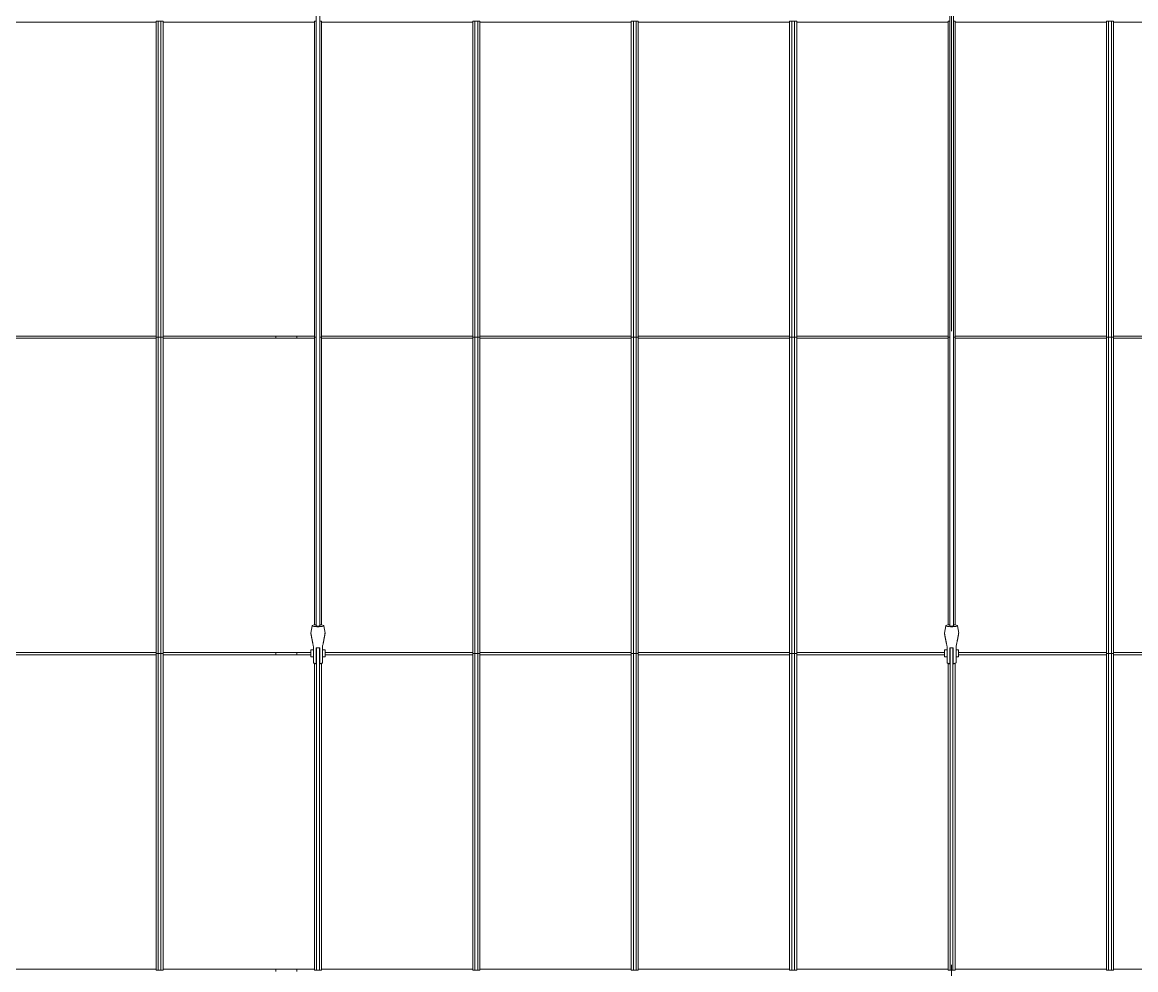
# Model space of a CAD drawing. Header units: millimetres. Extents: x 124696 to 347024, y 412631 to 564609.
# Drawn here: x 251071 to 258980, y 476606 to 483334 of the extents above; entities that cross this region are included whole.
import ezdxf

# ---------------------------------------------------------------- set-up
doc = ezdxf.new("R2010")
doc.units = ezdxf.units.MM
doc.header["$LTSCALE"] = 1500
doc.header["$MEASUREMENT"] = 0
doc.linetypes.add('二层平面图$0$轴网线_12_3_3_3 mm', pattern=[21, 12, -3, 3, -3])
doc.layers.add('0-建筑底图', color=7, linetype='Continuous')
for name, color, linetype, lineweight in [('二层平面图$0$A-LINE', 7, 'Continuous', 9), ('二层平面图$0$A-NORM-MODEL', 6, 'Continuous', 9), ('二层平面图$0$A-WALL-CURT-PANEL-2', 7, 'Continuous', 9), ('二层平面图$0$A-WALL-CURT-STILE-2', 7, 'Continuous', 9), ('二层平面图$0$ANNO-DOTE-1', 10, '二层平面图$0$轴网线_12_3_3_3 mm', 15), ('二层平面图$0$临时结构', 7, 'Continuous', 9)]:
    doc.layers.add(name, color=color, linetype=linetype, lineweight=lineweight)

# ---------------------------------------------------------------- blocks, each defined once
blk = doc.blocks.new('二层平面图$0$拉锁节点_泳池屋面2 - 拉锁节点_泳池屋面2-8589466-104-2F')
at = {"layer": '二层平面图$0$A-LINE'}
for p, q in [((-143.2, 50.6), (-197.3, 40.9)), ((-49, 32), (-2.1, 32)), ((42.8, 10), (-40.6, 10)), ((-25.5, 50), (-25.5, 32)), ((-0.5, 50), (-25.5, 50)), ((-25.5, 12), (-25.5, 10)), ((24.5, 50), (-0.5, 50)), ((24.5, 32), (24.5, 50)), ((24.5, 10), (24.5, 12)), ((42.8, 10), (106.9, 10)), ((-197.3, -40.9), (-143.2, -50.6)), ((-2.1, -32), (-49, -32)), ((-40.6, -10), (42.8, -10)), ((-25.5, -10), (-25.5, -12)), ((-25.5, -32), (-25.5, -50)), ((-25.5, -50), (-0.5, -50)), ((-0.5, -50), (24.5, -50)), ((24.5, -12), (24.5, -10)), ((24.5, -50), (24.5, -32)), ((106.9, -10), (42.8, -10))]:
    blk.add_line(p, q, dxfattribs=at)
at = {"layer": '二层平面图$0$A-LINE', "flags": 128}
for points in [[(-40.3, 12), (-20.6, 12), (-1, 12)], [(67.5, 32), (68.8, 29), (69.9, 26.3), (70.7, 24), (71.4, 22), (71.9, 20.2), (72.3, 18.5), (72.7, 17.1), (73, 15.8), (73.2, 14.6), (73.5, 13.5), (73.6, 12.5), (73.7, 12.2)], [(-1, -12), (-20.6, -12), (-40.3, -12)], [(67.5, -32), (68.8, -29), (69.9, -26.3), (70.7, -24), (71.4, -22), (71.9, -20.2), (72.3, -18.6), (72.7, -17.1), (73, -15.8), (73.2, -14.6), (73.5, -13.5), (73.6, -12.5), (73.7, -12.2)]]:
    blk.add_lwpolyline(points, dxfattribs=at)
at = {"layer": '二层平面图$0$A-LINE'}
for start_param, end_param in [(0.030255, 1.251201), (1.890392, 3.111338)]:
    blk.add_ellipse((-197.1, 0), major_axis=(0, 41), ratio=0.169005, start_param=start_param, end_param=end_param, dxfattribs=at)
for points, knots in [([(-49, 32), (-53, 32.8), (-60.9, 34.4), (-70.8, 36.4), (-78.6, 38), (-84.5, 39.2), (-89.4, 40.2), (-93.3, 41), (-96.2, 41.5), (-99.1, 42.1), (-102.9, 42.9), (-107.8, 43.8), (-112.5, 44.8), (-115.7, 45.4), (-117.6, 45.7), (-118.9, 46), (-120.2, 46.3), (-122.1, 46.6), (-125.4, 47.2), (-130.1, 48.1), (-134.3, 48.9), (-137.1, 49.4), (-138.6, 49.6), (-139.5, 49.8), (-140.4, 49.9), (-141.8, 50.1), (-142.7, 50.2), (-143.1, 50.1), (-143.2, 50.1)], [-1, -1, -1, -1, -0.9444444, -0.8888889, -0.8611111, -0.8333333, -0.8055556, -0.7916667, -0.7777778, -0.7638889, -0.75, -0.7222222, -0.6944444, -0.6805556, -0.6736111, -0.6666667, -0.6597222, -0.6527778, -0.6388889, -0.6111111, -0.5833333, -0.5694444, -0.5555556, -0.5486111, -0.5416667, -0.5277778, -0.5, -0.4926364, -0.4926364, -0.4926364, -0.4926364]), ([(67.5, 32), (67.5, 32), (66.9, 32), (63.8, 32), (57.6, 32), (48.9, 32), (38.1, 32), (25.6, 32), (12, 32), (2.7, 32), (-2.1, 32)], [-0.4514702, -0.4514702, -0.4514702, -0.4514702, -0.4117647, -0.3529412, -0.2941176, -0.2352941, -0.1764706, -0.1176471, -0.0588235, 0, 0, 0, 0]), ([(-143.2, -50.1), (-143.1, -50.1), (-142.8, -50.2), (-141.8, -50.1), (-140.5, -49.9), (-139.6, -49.8), (-138.6, -49.7), (-137.2, -49.4), (-134.4, -48.9), (-130.1, -48.1), (-125.4, -47.2), (-122.1, -46.6), (-120.3, -46.3), (-118.9, -46), (-117.6, -45.7), (-115.8, -45.4), (-112.5, -44.8), (-107.8, -43.8), (-103, -42.9), (-99.1, -42.1), (-96.2, -41.5), (-93.3, -41), (-89.4, -40.2), (-84.6, -39.2), (-78.7, -38), (-70.8, -36.4), (-61, -34.4), (-53, -32.8), (-49, -32)], [-0.5069803, -0.5069803, -0.5069803, -0.5069803, -0.5, -0.4722222, -0.4583333, -0.4513889, -0.4444444, -0.4305556, -0.4166667, -0.3888889, -0.3611111, -0.3472222, -0.3402778, -0.3333333, -0.3263889, -0.3194444, -0.3055556, -0.2777778, -0.25, -0.2361111, -0.2222222, -0.2083333, -0.1944444, -0.1666667, -0.1388889, -0.1111111, -0.0555556, 0, 0, 0, 0]), ([(-2.1, -32), (1.5, -32), (6.8, -32), (13.7, -32), (20.5, -32), (28.8, -32), (39, -32), (48.9, -32), (60.5, -32), (66.6, -32), (67.5, -32), (67.5, -32)], [-1, -1, -1, -1, -0.9558824, -0.9338235, -0.9117647, -0.8676471, -0.8235294, -0.7647059, -0.7058824, -0.5882353, -0.5488241, -0.5488241, -0.5488241, -0.5488241]), ([(73.7, -12), (73.6, -12), (73.3, -12), (72.1, -12), (70.1, -12), (66.7, -12), (60.8, -12), (51.4, -12), (40.1, -12), (27.3, -12), (13.4, -12), (3.9, -12), (-1, -12)], [-0.4444444, -0.4444444, -0.4444444, -0.4444444, -0.4166667, -0.3888889, -0.3611111, -0.3333333, -0.2777778, -0.2222222, -0.1666667, -0.1111111, -0.0555556, 0, 0, 0, 0])]:
    blk.add_open_spline(points, degree=3, knots=knots, dxfattribs=at)
for points in [[(-40.1, 0), (-40.1, 2), (-40.1, 6), (-40.2, 10), (-40.3, 12)], [(-1, 12), (3.9, 12), (13.4, 12), (27.3, 12), (40.1, 12), (51.4, 12), (60.8, 12), (67.9, 12), (72.4, 12), (73.6, 12), (73.7, 12)], [(-40.3, -12), (-40.2, -10), (-40.1, -6), (-40.1, -2), (-40.1, 0)]]:
    blk.add_open_spline(points, degree=3, dxfattribs=at)
at = {"layer": '二层平面图$0$A-NORM-MODEL'}
for start_param, end_param in [(4.712389, 6.31344), (3.111338, 4.712389)]:
    blk.add_ellipse((-197.1, 0), major_axis=(0, 41), ratio=0.169005, start_param=start_param, end_param=end_param, dxfattribs=at)
for points, knots in [([(-143.2, 50.1), (-143.4, 50.1), (-143.6, 50.1), (-143.4, 49.9), (-143.2, 49.8), (-143, 49.7), (-142.9, 49.7)], [-0.49263643, -0.49263643, -0.49263643, -0.49263643, -0.47222222, -0.45833333, -0.45138889, -0.44444444, -0.44444444, -0.44444444, -0.44444444]), ([(-142.8, -49.7), (-143, -49.7), (-143.1, -49.8), (-143.4, -49.9), (-143.6, -50.1), (-143.4, -50.1), (-143.2, -50.1)], [-0.55555556, -0.55555556, -0.55555556, -0.55555556, -0.54861111, -0.54166667, -0.52777778, -0.50698035, -0.50698035, -0.50698035, -0.50698035])]:
    blk.add_open_spline(points, degree=3, knots=knots, dxfattribs=at)
for points in [[(67.3, 32), (67.4, 32), (67.5, 32), (67.5, 32)], [(67.5, -32), (67.5, -32), (67.4, -32), (67.3, -32)]]:
    blk.add_open_spline(points, degree=3, dxfattribs=at)
blk = doc.blocks.new('二层平面图$0$2PTs-line 拉杆 - 拉杆_25-V398-104-2F')
at = {"layer": '二层平面图$0$临时结构'}
for p, q in [((112487.5, 32096.5), (112487.5, 22697.1)), ((112487.5, 22697.1), (112487.5, 32096.5)), ((112512.5, 22697.1), (112512.5, 32096.5)), ((112512.5, 32096.5), (112512.5, 22697.1))]:
    blk.add_line(p, q, dxfattribs=at)
blk.add_ellipse((112500, 22697.1), major_axis=(12.5, 0), ratio=0.168962, start_param=3.141593, end_param=6.283185, dxfattribs=at)
blk = doc.blocks.new('二层平面图$0$拉锁节点_泳池屋面2 - 拉锁节点_泳池屋面2-V399-104-2F')
at = {"layer": '二层平面图$0$A-LINE'}
for p, q in [((-143.2, 50.6), (-197.3, 40.9)), ((-49, 32), (-2.1, 32)), ((42.8, 10), (-40.6, 10)), ((-25.5, 50), (-25.5, 32)), ((-0.5, 50), (-25.5, 50)), ((-25.5, 12), (-25.5, 10)), ((24.5, 50), (-0.5, 50)), ((24.5, 32), (24.5, 50)), ((24.5, 10), (24.5, 12)), ((42.8, 10), (106.9, 10)), ((-197.3, -40.9), (-143.2, -50.6)), ((-2.1, -32), (-49, -32)), ((-40.6, -10), (42.8, -10)), ((-25.5, -10), (-25.5, -12)), ((-25.5, -32), (-25.5, -50)), ((-25.5, -50), (-0.5, -50)), ((-0.5, -50), (24.5, -50)), ((24.5, -12), (24.5, -10)), ((24.5, -50), (24.5, -32)), ((106.9, -10), (42.8, -10))]:
    blk.add_line(p, q, dxfattribs=at)
at = {"layer": '二层平面图$0$A-LINE', "flags": 128}
for points in [[(-40.3, 12), (-20.6, 12), (-1, 12)], [(67.5, 32), (68.8, 29), (69.9, 26.3), (70.7, 24), (71.4, 22), (71.9, 20.2), (72.3, 18.5), (72.7, 17.1), (73, 15.8), (73.2, 14.6), (73.5, 13.5), (73.6, 12.5), (73.7, 12.2)], [(-1, -12), (-20.6, -12), (-40.3, -12)], [(67.5, -32), (68.8, -29), (69.9, -26.3), (70.7, -24), (71.4, -22), (71.9, -20.2), (72.3, -18.6), (72.7, -17.1), (73, -15.8), (73.2, -14.6), (73.5, -13.5), (73.6, -12.5), (73.7, -12.2)]]:
    blk.add_lwpolyline(points, dxfattribs=at)
at = {"layer": '二层平面图$0$A-LINE'}
for start_param, end_param in [(0.030255, 1.251201), (1.921462, 3.111338)]:
    blk.add_ellipse((-197.1, 0), major_axis=(0, 41), ratio=0.169005, start_param=start_param, end_param=end_param, dxfattribs=at)
for points, knots in [([(-49, 32), (-53, 32.8), (-60.9, 34.4), (-70.8, 36.4), (-78.6, 38), (-84.5, 39.2), (-89.4, 40.2), (-93.3, 41), (-96.2, 41.5), (-99.1, 42.1), (-102.9, 42.9), (-107.8, 43.8), (-112.5, 44.8), (-115.7, 45.4), (-117.6, 45.7), (-118.9, 46), (-120.2, 46.3), (-122.1, 46.6), (-125.4, 47.2), (-130.1, 48.1), (-134.3, 48.9), (-137.1, 49.4), (-138.6, 49.6), (-139.5, 49.8), (-140.4, 49.9), (-141.8, 50.1), (-142.7, 50.2), (-143.1, 50.1), (-143.2, 50.1)], [-1, -1, -1, -1, -0.9444444, -0.8888889, -0.8611111, -0.8333333, -0.8055556, -0.7916667, -0.7777778, -0.7638889, -0.75, -0.7222222, -0.6944444, -0.6805556, -0.6736111, -0.6666667, -0.6597222, -0.6527778, -0.6388889, -0.6111111, -0.5833333, -0.5694444, -0.5555556, -0.5486111, -0.5416667, -0.5277778, -0.5, -0.4926364, -0.4926364, -0.4926364, -0.4926364]), ([(67.5, 32), (67.5, 32), (66.9, 32), (63.8, 32), (57.6, 32), (48.9, 32), (38.1, 32), (25.6, 32), (12, 32), (2.7, 32), (-2.1, 32)], [-0.4514702, -0.4514702, -0.4514702, -0.4514702, -0.4117647, -0.3529412, -0.2941176, -0.2352941, -0.1764706, -0.1176471, -0.0588235, 0, 0, 0, 0]), ([(-143.2, -50.1), (-143.1, -50.1), (-142.8, -50.2), (-141.8, -50.1), (-140.5, -49.9), (-139.6, -49.8), (-138.6, -49.7), (-137.2, -49.4), (-134.4, -48.9), (-130.1, -48.1), (-125.4, -47.2), (-122.1, -46.6), (-120.3, -46.3), (-118.9, -46), (-117.6, -45.7), (-115.8, -45.4), (-112.5, -44.8), (-107.8, -43.8), (-103, -42.9), (-99.1, -42.1), (-96.2, -41.5), (-93.3, -41), (-89.4, -40.2), (-84.6, -39.2), (-78.7, -38), (-70.8, -36.4), (-61, -34.4), (-53, -32.8), (-49, -32)], [-0.5069803, -0.5069803, -0.5069803, -0.5069803, -0.5, -0.4722222, -0.4583333, -0.4513889, -0.4444444, -0.4305556, -0.4166667, -0.3888889, -0.3611111, -0.3472222, -0.3402778, -0.3333333, -0.3263889, -0.3194444, -0.3055556, -0.2777778, -0.25, -0.2361111, -0.2222222, -0.2083333, -0.1944444, -0.1666667, -0.1388889, -0.1111111, -0.0555556, 0, 0, 0, 0]), ([(-2.1, -32), (1.5, -32), (6.8, -32), (13.7, -32), (20.5, -32), (28.8, -32), (39, -32), (48.9, -32), (60.5, -32), (66.6, -32), (67.5, -32), (67.5, -32)], [-1, -1, -1, -1, -0.9558824, -0.9338235, -0.9117647, -0.8676471, -0.8235294, -0.7647059, -0.7058824, -0.5882353, -0.5488241, -0.5488241, -0.5488241, -0.5488241]), ([(73.7, -12), (73.6, -12), (73.3, -12), (72.1, -12), (70.1, -12), (66.7, -12), (60.8, -12), (51.4, -12), (40.1, -12), (27.3, -12), (13.4, -12), (3.9, -12), (-1, -12)], [-0.4444444, -0.4444444, -0.4444444, -0.4444444, -0.4166667, -0.3888889, -0.3611111, -0.3333333, -0.2777778, -0.2222222, -0.1666667, -0.1111111, -0.0555556, 0, 0, 0, 0])]:
    blk.add_open_spline(points, degree=3, knots=knots, dxfattribs=at)
for points in [[(-40.1, 0), (-40.1, 2), (-40.1, 6), (-40.2, 10), (-40.3, 12)], [(-1, 12), (3.9, 12), (13.4, 12), (27.3, 12), (40.1, 12), (51.4, 12), (60.8, 12), (67.9, 12), (72.4, 12), (73.6, 12), (73.7, 12)], [(-40.3, -12), (-40.2, -10), (-40.1, -6), (-40.1, -2), (-40.1, 0)]]:
    blk.add_open_spline(points, degree=3, dxfattribs=at)
at = {"layer": '二层平面图$0$A-NORM-MODEL'}
for start_param, end_param in [(4.712389, 6.31344), (3.111338, 4.712389)]:
    blk.add_ellipse((-197.1, 0), major_axis=(0, 41), ratio=0.169005, start_param=start_param, end_param=end_param, dxfattribs=at)
for points, knots in [([(-143.2, 50.1), (-143.4, 50.1), (-143.6, 50.1), (-143.4, 49.9), (-143.2, 49.8), (-143, 49.7), (-142.9, 49.7)], [-0.49263643, -0.49263643, -0.49263643, -0.49263643, -0.47222222, -0.45833333, -0.45138889, -0.44444444, -0.44444444, -0.44444444, -0.44444444]), ([(-142.8, -49.7), (-143, -49.7), (-143.1, -49.8), (-143.4, -49.9), (-143.6, -50.1), (-143.4, -50.1), (-143.2, -50.1)], [-0.55555556, -0.55555556, -0.55555556, -0.55555556, -0.54861111, -0.54166667, -0.52777778, -0.50698035, -0.50698035, -0.50698035, -0.50698035])]:
    blk.add_open_spline(points, degree=3, knots=knots, dxfattribs=at)
for points in [[(67.3, 32), (67.4, 32), (67.5, 32), (67.5, 32)], [(67.5, -32), (67.5, -32), (67.4, -32), (67.3, -32)]]:
    blk.add_open_spline(points, degree=3, dxfattribs=at)
blk = doc.blocks.new('二层平面图$0$系统嵌板 - 玻璃-V408-104-2F')
at = {"layer": '二层平面图$0$A-WALL-CURT-PANEL-2'}
for p, q in [((106850, 22491.5), (105775, 22491.5)), ((105775, 22491.5), (105775, 21374.6)), ((105775, 21374.6), (105775, 20257.7)), ((105775, 20257.7), (106850, 20257.7))]:
    blk.add_line(p, q, dxfattribs=at)
blk = doc.blocks.new('二层平面图$0$系统嵌板 - 玻璃-V409-104-2F')
at = {"layer": '二层平面图$0$A-WALL-CURT-PANEL-2'}
for p, q in [((106850, 24738.5), (105775, 24738.5)), ((105775, 24738.5), (105775, 23622.6)), ((105775, 23622.6), (105775, 22506.8)), ((105775, 22506.8), (106850, 22506.8))]:
    blk.add_line(p, q, dxfattribs=at)
blk = doc.blocks.new('二层平面图$0$系统嵌板 - 玻璃-V410-104-2F')
at = {"layer": '二层平面图$0$A-WALL-CURT-PANEL-2'}
for p, q in [((106850, 26982.3), (105775, 26982.3)), ((105775, 26982.3), (105775, 25868)), ((105775, 25868), (105775, 24753.7)), ((105775, 24753.7), (106850, 24753.7))]:
    blk.add_line(p, q, dxfattribs=at)
blk = doc.blocks.new('二层平面图$0$系统嵌板 - 玻璃-V488-104-2F')
at = {"layer": '二层平面图$0$A-WALL-CURT-PANEL-2'}
for p, q in [((133850, 22491.5), (132775, 22491.5)), ((132775, 22491.5), (132775, 21374.6)), ((133850, 21374.6), (133850, 22491.5)), ((132775, 21374.6), (132775, 20257.7)), ((133850, 20257.7), (133850, 21374.6)), ((132775, 20257.7), (133850, 20257.7))]:
    blk.add_line(p, q, dxfattribs=at)
blk = doc.blocks.new('二层平面图$0$系统嵌板 - 玻璃-V489-104-2F')
at = {"layer": '二层平面图$0$A-WALL-CURT-PANEL-2'}
for p, q in [((133850, 24738.5), (132775, 24738.5)), ((132775, 24738.5), (132775, 23622.7)), ((133850, 23622.7), (133850, 24738.5)), ((132775, 23622.7), (132775, 22506.8)), ((133850, 22506.8), (133850, 23622.7)), ((132775, 22506.8), (133850, 22506.8))]:
    blk.add_line(p, q, dxfattribs=at)
blk = doc.blocks.new('二层平面图$0$系统嵌板 - 玻璃-V490-104-2F')
at = {"layer": '二层平面图$0$A-WALL-CURT-PANEL-2'}
for p, q in [((133850, 26982.4), (132775, 26982.4)), ((132775, 26982.4), (132775, 25868.1)), ((133850, 25868.1), (133850, 26982.4)), ((132775, 25868.1), (132775, 24753.8)), ((133850, 24753.8), (133850, 25868.1)), ((132775, 24753.8), (133850, 24753.8))]:
    blk.add_line(p, q, dxfattribs=at)
blk = doc.blocks.new('二层平面图$0$系统嵌板 - 玻璃-V495-104-2F')
at = {"layer": '二层平面图$0$A-WALL-CURT-PANEL-2'}
for p, q in [((131600, 22491.5), (130550, 22491.5)), ((131600, 21374.6), (131600, 22491.5)), ((130525, 22431), (130525, 21374.6)), ((130525, 21374.6), (130525, 20257.7)), ((131600, 20257.7), (131600, 21374.6)), ((130525, 20257.7), (131600, 20257.7))]:
    blk.add_line(p, q, dxfattribs=at)
blk = doc.blocks.new('二层平面图$0$系统嵌板 - 玻璃-V496-104-2F')
at = {"layer": '二层平面图$0$A-WALL-CURT-PANEL-2'}
for p, q in [((131600, 24738.5), (130525, 24738.5)), ((130525, 24738.5), (130525, 23622.7)), ((131600, 23622.7), (131600, 24738.5)), ((130525, 23622.7), (130525, 22702.4)), ((131600, 22506.8), (131600, 23622.7)), ((130550, 22506.8), (131600, 22506.8))]:
    blk.add_line(p, q, dxfattribs=at)
blk = doc.blocks.new('二层平面图$0$系统嵌板 - 玻璃-V499-104-2F')
at = {"layer": '二层平面图$0$A-WALL-CURT-PANEL-2'}
for p, q in [((130450, 22491.5), (129400, 22491.5)), ((129400, 22491.5), (129400, 21374.6)), ((130475, 21374.6), (130475, 22431)), ((129400, 21374.6), (129400, 20257.7)), ((130475, 20257.7), (130475, 21374.6)), ((129400, 20257.7), (130475, 20257.7))]:
    blk.add_line(p, q, dxfattribs=at)
blk = doc.blocks.new('二层平面图$0$系统嵌板 - 玻璃-V500-104-2F')
at = {"layer": '二层平面图$0$A-WALL-CURT-PANEL-2'}
for p, q in [((130475, 24738.5), (129400, 24738.5)), ((129400, 24738.5), (129400, 23622.7)), ((130475, 23622.7), (130475, 24738.5)), ((129400, 23622.7), (129400, 22506.8)), ((130475, 22702.4), (130475, 23622.7)), ((129400, 22506.8), (130450, 22506.8))]:
    blk.add_line(p, q, dxfattribs=at)
blk = doc.blocks.new('二层平面图$0$矩形竖梃 - 泳池固定屋面龙骨_边-V536-104-2F')
at = {"layer": '二层平面图$0$A-WALL-CURT-STILE-2'}
for p, q in [((106850, 21374.6), (106850, 20250.1)), ((106865, 21375.1), (106865, 20250.4)), ((106885, 21375.1), (106885, 20250.4)), ((106900, 21374.6), (106900, 20250.1)), ((106850, 20250.1), (106865, 20250.4)), ((106865, 20250.4), (106885, 20250.4)), ((106885, 20250.4), (106900, 20250.1))]:
    blk.add_line(p, q, dxfattribs=at)
blk = doc.blocks.new('二层平面图$0$矩形竖梃 - 泳池固定屋面龙骨_边-V537-104-2F')
at = {"layer": '二层平面图$0$A-WALL-CURT-STILE-2'}
for p, q in [((106865, 22499.8), (106850, 22499.2)), ((106850, 22499.2), (106850, 21374.6)), ((106885, 22499.8), (106865, 22499.8)), ((106865, 22499.8), (106865, 21375.1)), ((106900, 22499.2), (106885, 22499.8)), ((106885, 22499.8), (106885, 21375.1)), ((106900, 22499.2), (106900, 21374.6))]:
    blk.add_line(p, q, dxfattribs=at)
blk = doc.blocks.new('二层平面图$0$矩形竖梃 - 泳池固定屋面龙骨_边-V538-104-2F')
at = {"layer": '二层平面图$0$A-WALL-CURT-STILE-2'}
for p, q in [((106850, 23622.7), (106850, 22499.2)), ((106865, 23623.5), (106865, 22499.8)), ((106885, 23623.5), (106885, 22499.8)), ((106900, 23622.7), (106900, 22499.2)), ((106850, 22499.2), (106865, 22499.8)), ((106865, 22499.8), (106885, 22499.8)), ((106885, 22499.8), (106900, 22499.2))]:
    blk.add_line(p, q, dxfattribs=at)
blk = doc.blocks.new('二层平面图$0$矩形竖梃 - 泳池固定屋面龙骨_边-V539-104-2F')
at = {"layer": '二层平面图$0$A-WALL-CURT-STILE-2'}
for p, q in [((106865, 24747.1), (106850, 24746.1)), ((106850, 24746.1), (106850, 23622.7)), ((106885, 24747.1), (106865, 24747.1)), ((106865, 24747.1), (106865, 23623.5)), ((106900, 24746.1), (106885, 24747.1)), ((106885, 24747.1), (106885, 23623.5)), ((106900, 24746.1), (106900, 23622.7))]:
    blk.add_line(p, q, dxfattribs=at)
blk = doc.blocks.new('二层平面图$0$矩形竖梃 - 泳池固定屋面龙骨_边-V540-104-2F')
at = {"layer": '二层平面图$0$A-WALL-CURT-STILE-2'}
for p, q in [((106850, 25868.1), (106850, 24746.1)), ((106865, 25869.2), (106865, 24747.1)), ((106885, 25869.2), (106885, 24747.1)), ((106900, 25868.1), (106900, 24746.1)), ((106850, 24746.1), (106865, 24747.1)), ((106865, 24747.1), (106885, 24747.1)), ((106885, 24747.1), (106900, 24746.1))]:
    blk.add_line(p, q, dxfattribs=at)
blk = doc.blocks.new('二层平面图$0$矩形竖梃 - 泳池固定屋面龙骨_边-V541-104-2F')
at = {"layer": '二层平面图$0$A-WALL-CURT-STILE-2'}
for p, q in [((106865, 26991.3), (106850, 26990)), ((106850, 26990), (106850, 25868.1)), ((106885, 26991.3), (106865, 26991.3)), ((106865, 26991.3), (106865, 25869.2)), ((106900, 26990), (106885, 26991.3)), ((106885, 26991.3), (106885, 25869.2)), ((106900, 26990), (106900, 25868.1))]:
    blk.add_line(p, q, dxfattribs=at)
blk = doc.blocks.new('二层平面图$0$矩形竖梃 - 泳池固定屋面龙骨_中-13232940-104-2F')
at = {"layer": '二层平面图$0$A-WALL-CURT-STILE-2'}
for p, q in [((133850, 21374.6), (133850, 20250.1)), ((133865, 21375.1), (133865, 20250.4)), ((133885, 21375.1), (133885, 20250.4)), ((133900, 21374.6), (133900, 20250.1)), ((133850, 20250.1), (133865, 20250.4)), ((133865, 20250.4), (133885, 20250.4)), ((133885, 20250.4), (133900, 20250.1))]:
    blk.add_line(p, q, dxfattribs=at)
blk = doc.blocks.new('二层平面图$0$矩形竖梃 - 泳池固定屋面龙骨_中-V575-104-2F')
at = {"layer": '二层平面图$0$A-WALL-CURT-STILE-2'}
for p, q in [((133865, 22499.8), (133850, 22499.2)), ((133850, 22499.2), (133850, 21374.6)), ((133885, 22499.8), (133865, 22499.8)), ((133865, 22499.8), (133865, 21375.1)), ((133900, 22499.2), (133885, 22499.8)), ((133885, 22499.8), (133885, 21375.1)), ((133900, 22499.2), (133900, 21374.6))]:
    blk.add_line(p, q, dxfattribs=at)
blk = doc.blocks.new('二层平面图$0$矩形竖梃 - 泳池固定屋面龙骨_中-V576-104-2F')
at = {"layer": '二层平面图$0$A-WALL-CURT-STILE-2'}
for p, q in [((133850, 23622.7), (133850, 22499.2)), ((133865, 23623.5), (133865, 22499.8)), ((133885, 23623.5), (133885, 22499.8)), ((133900, 23622.7), (133900, 22499.2)), ((133850, 22499.2), (133865, 22499.8)), ((133865, 22499.8), (133885, 22499.8)), ((133885, 22499.8), (133900, 22499.2))]:
    blk.add_line(p, q, dxfattribs=at)
blk = doc.blocks.new('二层平面图$0$矩形竖梃 - 泳池固定屋面龙骨_中-V577-104-2F')
at = {"layer": '二层平面图$0$A-WALL-CURT-STILE-2'}
for p, q in [((133865, 24747.1), (133850, 24746.1)), ((133850, 24746.1), (133850, 23622.7)), ((133885, 24747.1), (133865, 24747.1)), ((133865, 24747.1), (133865, 23623.5)), ((133900, 24746.1), (133885, 24747.1)), ((133885, 24747.1), (133885, 23623.5)), ((133900, 24746.1), (133900, 23622.7))]:
    blk.add_line(p, q, dxfattribs=at)
blk = doc.blocks.new('二层平面图$0$矩形竖梃 - 泳池固定屋面龙骨_中-V578-104-2F')
at = {"layer": '二层平面图$0$A-WALL-CURT-STILE-2'}
for p, q in [((133850, 25868.1), (133850, 24746.1)), ((133865, 25869.2), (133865, 24747.1)), ((133885, 25869.2), (133885, 24747.1)), ((133900, 25868.1), (133900, 24746.1)), ((133850, 24746.1), (133865, 24747.1)), ((133865, 24747.1), (133885, 24747.1)), ((133885, 24747.1), (133900, 24746.1))]:
    blk.add_line(p, q, dxfattribs=at)
blk = doc.blocks.new('二层平面图$0$矩形竖梃 - 泳池固定屋面龙骨_中-V579-104-2F')
at = {"layer": '二层平面图$0$A-WALL-CURT-STILE-2'}
for p, q in [((133865, 26991.3), (133850, 26990)), ((133850, 26990), (133850, 25868.1)), ((133885, 26991.3), (133865, 26991.3)), ((133865, 26991.3), (133865, 25869.2)), ((133900, 26990), (133885, 26991.3)), ((133885, 26991.3), (133885, 25869.2)), ((133900, 26990), (133900, 25868.1))]:
    blk.add_line(p, q, dxfattribs=at)
blk = doc.blocks.new('二层平面图$0$矩形竖梃 - 泳池固定屋面龙骨_中-V590-104-2F')
at = {"layer": '二层平面图$0$A-WALL-CURT-STILE-2'}
for p, q in [((130475, 22431), (130475, 21374.6)), ((130490, 22393.1), (130490, 21375.1)), ((130510, 22393.1), (130510, 21375.1)), ((130525, 22431), (130525, 21374.6))]:
    blk.add_line(p, q, dxfattribs=at)
blk = doc.blocks.new('二层平面图$0$矩形竖梃 - 泳池固定屋面龙骨_中-V591-104-2F')
at = {"layer": '二层平面图$0$A-WALL-CURT-STILE-2'}
for p, q in [((130475, 23622.7), (130475, 22702.4)), ((130525, 23622.7), (130525, 22702.4))]:
    blk.add_line(p, q, dxfattribs=at)
blk = doc.blocks.new('二层平面图$0$矩形竖梃 - 泳池固定屋面龙骨_中-V592-104-2F')
at = {"layer": '二层平面图$0$A-WALL-CURT-STILE-2'}
for p, q in [((130488.2, 24747), (130475, 24746.1)), ((130475, 24746.1), (130475, 23622.7)), ((130525, 24746.1), (130511.8, 24747)), ((130525, 24746.1), (130525, 23622.7))]:
    blk.add_line(p, q, dxfattribs=at)
blk = doc.blocks.new('二层平面图$0$矩形竖梃 - 泳池固定屋面龙骨_中-V593-104-2F')
at = {"layer": '二层平面图$0$A-WALL-CURT-STILE-2'}
for p, q in [((130475, 25868.1), (130475, 24746.1)), ((130525, 25868.1), (130525, 24746.1)), ((130475, 24746.1), (130488.2, 24747)), ((130511.8, 24747), (130525, 24746.1))]:
    blk.add_line(p, q, dxfattribs=at)
blk = doc.blocks.new('二层平面图$0$矩形竖梃 - 泳池固定屋面龙骨_中-V594-104-2F')
at = {"layer": '二层平面图$0$A-WALL-CURT-STILE-2'}
for p, q in [((130487.9, 26991.1), (130475, 26990)), ((130475, 26990), (130475, 25868.1)), ((130525, 26990), (130512.1, 26991.1)), ((130525, 26990), (130525, 25868.1))]:
    blk.add_line(p, q, dxfattribs=at)
blk = doc.blocks.new('二层平面图$0$矩形竖梃 - 泳池固定屋面龙骨_中-V623-104-2F')
at = {"layer": '二层平面图$0$A-WALL-CURT-STILE-2'}
for p, q in [((107986.3, 26991), (107975, 26990)), ((107975, 26990), (107975, 25868.1)), ((108025, 26990), (108012.1, 26991.1)), ((108025, 26990), (108025, 25868.1))]:
    blk.add_line(p, q, dxfattribs=at)
blk = doc.blocks.new('二层平面图$0$矩形竖梃 - 幕墙龙骨_30_150-8792819-104-2F')
at = {"layer": '二层平面图$0$A-WALL-CURT-STILE-2'}
for p, q in [((107700, 24738.6), (107700, 24753.8)), ((107850, 24753.8), (107850, 24738.6)), ((107700, 22491.6), (107700, 22506.8)), ((107850, 22506.8), (107850, 22491.6)), ((107700, 20242.5), (107700, 20257.7)), ((107850, 20257.7), (107850, 20242.5))]:
    blk.add_line(p, q, dxfattribs=at)
blk = doc.blocks.new('二层平面图')
at = {"layer": '二层平面图$0$ANNO-DOTE-1', "color": 8}
blk.add_line((112500, -6710.3), (112500, 86692), dxfattribs=at)
at = {"layer": '二层平面图$0$A-NORM-MODEL', "color": 8, "rotation": 269.9999999999999}
for name, p in [('二层平面图$0$拉锁节点_泳池屋面2 - 拉锁节点_泳池屋面2-V399-104-2F', (108000, 22500)), ('二层平面图$0$拉锁节点_泳池屋面2 - 拉锁节点_泳池屋面2-8589466-104-2F', (112500, 22500))]:
    blk.add_blockref(name, p, dxfattribs=at)
at = {"layer": '二层平面图$0$A-WALL-CURT-PANEL-2', "color": 8}
for name, p in [('二层平面图$0$系统嵌板 - 玻璃-V410-104-2F', (0, 0)), ('二层平面图$0$系统嵌板 - 玻璃-V490-104-2F', (-25875, 0)), ('二层平面图$0$系统嵌板 - 玻璃-V490-104-2F', (-24750, 0)), ('二层平面图$0$系统嵌板 - 玻璃-V490-104-2F', (-23625, 0)), ('二层平面图$0$系统嵌板 - 玻璃-V490-104-2F', (-22500, 0)), ('二层平面图$0$系统嵌板 - 玻璃-V490-104-2F', (-21375, 0)), ('二层平面图$0$系统嵌板 - 玻璃-V490-104-2F', (-20250, 0)), ('二层平面图$0$系统嵌板 - 玻璃-V490-104-2F', (-19125, 0)), ('二层平面图$0$系统嵌板 - 玻璃-V409-104-2F', (0, 0)), ('二层平面图$0$系统嵌板 - 玻璃-V500-104-2F', (-22500, 0)), ('二层平面图$0$系统嵌板 - 玻璃-V496-104-2F', (-22500, 0)), ('二层平面图$0$系统嵌板 - 玻璃-V489-104-2F', (-23625, 0)), ('二层平面图$0$系统嵌板 - 玻璃-V489-104-2F', (-22500, 0)), ('二层平面图$0$系统嵌板 - 玻璃-V500-104-2F', (-18000, 0)), ('二层平面图$0$系统嵌板 - 玻璃-V496-104-2F', (-18000, 0)), ('二层平面图$0$系统嵌板 - 玻璃-V489-104-2F', (-19125, 0)), ('二层平面图$0$系统嵌板 - 玻璃-V408-104-2F', (0, 0)), ('二层平面图$0$系统嵌板 - 玻璃-V499-104-2F', (-22500, 0)), ('二层平面图$0$系统嵌板 - 玻璃-V495-104-2F', (-22500, 0)), ('二层平面图$0$系统嵌板 - 玻璃-V488-104-2F', (-23625, 0)), ('二层平面图$0$系统嵌板 - 玻璃-V488-104-2F', (-22500, 0)), ('二层平面图$0$系统嵌板 - 玻璃-V499-104-2F', (-18000, 0)), ('二层平面图$0$系统嵌板 - 玻璃-V495-104-2F', (-18000, 0)), ('二层平面图$0$系统嵌板 - 玻璃-V488-104-2F', (-19125, 0))]:
    blk.add_blockref(name, p, dxfattribs=at)
at = {"layer": '二层平面图$0$A-WALL-CURT-STILE-2', "color": 8}
for name, p in [('二层平面图$0$矩形竖梃 - 幕墙龙骨_30_150-8792819-104-2F', (0, 0)), ('二层平面图$0$矩形竖梃 - 泳池固定屋面龙骨_边-V541-104-2F', (0, 0)), ('二层平面图$0$矩形竖梃 - 泳池固定屋面龙骨_中-V623-104-2F', (0, 0)), ('二层平面图$0$矩形竖梃 - 泳池固定屋面龙骨_中-V579-104-2F', (-24750, 0)), ('二层平面图$0$矩形竖梃 - 泳池固定屋面龙骨_中-V579-104-2F', (-23625, 0)), ('二层平面图$0$矩形竖梃 - 泳池固定屋面龙骨_中-V579-104-2F', (-22500, 0)), ('二层平面图$0$矩形竖梃 - 泳池固定屋面龙骨_中-V594-104-2F', (-18000, 0)), ('二层平面图$0$矩形竖梃 - 泳池固定屋面龙骨_中-V579-104-2F', (-20250, 0)), ('二层平面图$0$矩形竖梃 - 泳池固定屋面龙骨_边-V540-104-2F', (0, 0)), ('二层平面图$0$矩形竖梃 - 泳池固定屋面龙骨_中-V593-104-2F', (-22500, 0)), ('二层平面图$0$矩形竖梃 - 泳池固定屋面龙骨_中-V578-104-2F', (-24750, 0)), ('二层平面图$0$矩形竖梃 - 泳池固定屋面龙骨_中-V578-104-2F', (-23625, 0)), ('二层平面图$0$矩形竖梃 - 泳池固定屋面龙骨_中-V578-104-2F', (-22500, 0)), ('二层平面图$0$矩形竖梃 - 泳池固定屋面龙骨_中-V593-104-2F', (-18000, 0)), ('二层平面图$0$矩形竖梃 - 泳池固定屋面龙骨_中-V578-104-2F', (-20250, 0)), ('二层平面图$0$矩形竖梃 - 泳池固定屋面龙骨_边-V539-104-2F', (0, 0)), ('二层平面图$0$矩形竖梃 - 泳池固定屋面龙骨_中-V592-104-2F', (-22500, 0)), ('二层平面图$0$矩形竖梃 - 泳池固定屋面龙骨_中-V577-104-2F', (-24750, 0)), ('二层平面图$0$矩形竖梃 - 泳池固定屋面龙骨_中-V577-104-2F', (-23625, 0)), ('二层平面图$0$矩形竖梃 - 泳池固定屋面龙骨_中-V577-104-2F', (-22500, 0)), ('二层平面图$0$矩形竖梃 - 泳池固定屋面龙骨_中-V592-104-2F', (-18000, 0)), ('二层平面图$0$矩形竖梃 - 泳池固定屋面龙骨_中-V577-104-2F', (-20250, 0)), ('二层平面图$0$矩形竖梃 - 泳池固定屋面龙骨_边-V538-104-2F', (0, 0)), ('二层平面图$0$矩形竖梃 - 泳池固定屋面龙骨_中-V591-104-2F', (-22500, 0)), ('二层平面图$0$矩形竖梃 - 泳池固定屋面龙骨_中-V576-104-2F', (-24750, 0)), ('二层平面图$0$矩形竖梃 - 泳池固定屋面龙骨_中-V576-104-2F', (-23625, 0)), ('二层平面图$0$矩形竖梃 - 泳池固定屋面龙骨_中-V576-104-2F', (-22500, 0)), ('二层平面图$0$矩形竖梃 - 泳池固定屋面龙骨_中-V591-104-2F', (-18000, 0)), ('二层平面图$0$矩形竖梃 - 泳池固定屋面龙骨_中-V576-104-2F', (-20250, 0)), ('二层平面图$0$矩形竖梃 - 泳池固定屋面龙骨_边-V537-104-2F', (0, 0)), ('二层平面图$0$矩形竖梃 - 泳池固定屋面龙骨_中-V575-104-2F', (-24750, 0)), ('二层平面图$0$矩形竖梃 - 泳池固定屋面龙骨_中-V575-104-2F', (-23625, 0)), ('二层平面图$0$矩形竖梃 - 泳池固定屋面龙骨_中-V575-104-2F', (-22500, 0)), ('二层平面图$0$矩形竖梃 - 泳池固定屋面龙骨_中-V575-104-2F', (-20250, 0)), ('二层平面图$0$矩形竖梃 - 泳池固定屋面龙骨_中-V590-104-2F', (-22500, 0)), ('二层平面图$0$矩形竖梃 - 泳池固定屋面龙骨_中-V590-104-2F', (-18000, 0)), ('二层平面图$0$矩形竖梃 - 泳池固定屋面龙骨_边-V536-104-2F', (0, 0)), ('二层平面图$0$矩形竖梃 - 泳池固定屋面龙骨_中-13232940-104-2F', (-25875, 0)), ('二层平面图$0$矩形竖梃 - 泳池固定屋面龙骨_中-13232940-104-2F', (-24750, 0)), ('二层平面图$0$矩形竖梃 - 泳池固定屋面龙骨_中-13232940-104-2F', (-23625, 0)), ('二层平面图$0$矩形竖梃 - 泳池固定屋面龙骨_中-13232940-104-2F', (-22500, 0)), ('二层平面图$0$矩形竖梃 - 泳池固定屋面龙骨_中-13232940-104-2F', (-21375, 0)), ('二层平面图$0$矩形竖梃 - 泳池固定屋面龙骨_中-13232940-104-2F', (-20250, 0))]:
    blk.add_blockref(name, p, dxfattribs=at)
at = {"layer": '二层平面图$0$临时结构', "color": 8}
for p in [(-4500, 0), (0, 0)]:
    blk.add_blockref('二层平面图$0$2PTs-line 拉杆 - 拉杆_25-V398-104-2F', p, dxfattribs=at)

msp = doc.modelspace()

# ---------------------------------------------------------------- block references
at = {"layer": '0-建筑底图'}
msp.add_blockref('二层平面图', (145171.7, 456352), dxfattribs=at)

doc.saveas('drawing.dxf')
